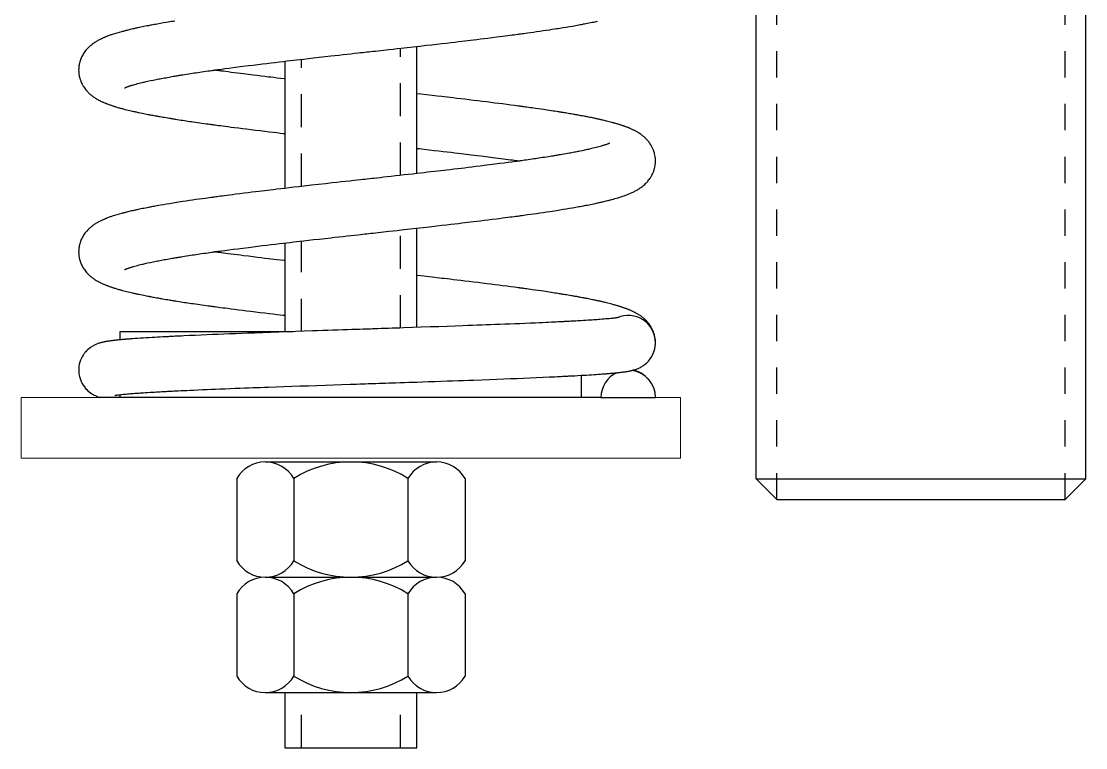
# Model space of a CAD drawing. Extents: x 126.2 to 199.4, y 112.1 to 154.8.
# Drawn here: x 146.703 to 150.739, y 112.08 to 114.836 of the extents above; entities that cross this region are included whole.
import ezdxf

# ---------------------------------------------------------------- set-up
doc = ezdxf.new("R2010")
doc.units = 0
doc.header["$LTSCALE"] = 0.5
doc.header["$MEASUREMENT"] = 0
doc.linetypes.add('HIDDEN', pattern=[0.375, 0.25, -0.125])
doc.linetypes.add('HIDDEN2', pattern=[0.1875, 0.125, -0.0625])
doc.layers.get('0').update_dxf_attribs({"linetype": 'CONTINUOUS'})

msp = doc.modelspace()

# ---------------------------------------------------------------- linework, layer by layer
for p, q in [((149.48938, 113.10004), (149.48938, 117.51267)), ((150.73938, 113.10004), (150.73938, 117.51267)), ((147.07769, 113.6272), (147.07769, 113.65825)), ((147.07769, 113.65825), (147.73387, 113.65825)), ((148.82769, 113.40825), (148.82769, 113.49259)), ((147.07769, 113.40825), (147.07769, 113.41918)), ((148.82769, 113.40825), (147.07769, 113.40825)), ((147.62793, 113.16399), (148.27745, 113.16399)), ((147.51967, 113.10149), (147.51967, 112.78899)), ((147.73618, 113.10149), (147.73618, 112.78899)), ((148.16919, 113.10149), (148.16919, 112.78899)), ((148.3857, 113.10149), (148.3857, 112.78899)), ((149.48938, 113.10004), (150.73938, 113.10004)), ((149.5675, 113.02191), (149.48938, 113.10004)), ((150.66125, 113.02191), (150.73938, 113.10004)), ((149.5675, 113.02191), (150.66125, 113.02191)), ((147.62793, 112.72649), (148.27745, 112.72649)), ((147.62793, 112.72649), (148.27745, 112.72649)), ((147.51967, 112.66399), (147.51967, 112.35149)), ((147.73618, 112.66399), (147.73618, 112.35149)), ((148.16919, 112.66399), (148.16919, 112.35149)), ((148.3857, 112.66399), (148.3857, 112.35149)), ((147.62793, 112.28899), (148.27745, 112.28899))]:
    msp.add_line(p, q)
at = {"linetype": 'HIDDEN2'}
for p, q in [((149.5675, 113.02191), (149.5675, 117.51267)), ((150.66125, 113.02191), (150.66125, 117.51267))]:
    msp.add_line(p, q, dxfattribs=at)
at = {"linetype": 'HIDDEN'}
for p, q in [((148.14019, 114.25086), (148.14019, 114.73329)), ((147.76519, 114.20898), (147.76519, 114.69135)), ((148.14019, 113.67194), (148.14019, 114.04383)), ((147.76519, 113.65825), (147.76519, 114.0019)), ((147.76519, 112.07979), (147.76519, 112.28899)), ((148.14019, 112.07979), (148.14019, 112.28899))]:
    msp.add_line(p, q, dxfattribs=at)
at = {"linetype": 'Continuous', "lineweight": 15}
for p, q in [((146.70269, 113.40825), (149.20269, 113.40825)), ((146.70269, 113.40825), (146.70269, 113.17825)), ((149.20269, 113.17825), (149.20269, 113.40825)), ((146.70269, 113.17825), (149.20269, 113.17825))]:
    msp.add_line(p, q, dxfattribs=at)
at = {"linetype": 'Continuous'}
for q in [(147.00462, 113.40825), (149.10775, 113.40825)]:
    msp.add_line((148.90075, 113.40825), q, dxfattribs=at)
at = {"linetype": 'Continuous', "flags": 128}
for points in [[(147.28502, 114.83621), (147.279, 114.83524), (147.27248, 114.83418), (147.26547, 114.83304), (147.25401, 114.83113), (147.24233, 114.82915), (147.23036, 114.82709), (147.21786, 114.82488), (147.2121, 114.82385), (147.20639, 114.82281), (147.20128, 114.82188), (147.19683, 114.82106), (147.19302, 114.82035), (147.18939, 114.81966), (147.18526, 114.81888), (147.17982, 114.81783), (147.17376, 114.81664), (147.16767, 114.81543), (147.16175, 114.81423), (147.15599, 114.81305), (147.15039, 114.81188), (147.14628, 114.81101), (147.14258, 114.81021), (147.13926, 114.80949), (147.13632, 114.80884), (147.13332, 114.80818), (147.12988, 114.80741), (147.12564, 114.80645), (147.12092, 114.80536), (147.11606, 114.80422), (147.11149, 114.80313), (147.10719, 114.80209), (147.10316, 114.80109), (147.09943, 114.80016), (147.0964, 114.79939), (147.09374, 114.7987), (147.09132, 114.79807), (147.08867, 114.79738), (147.08575, 114.7966), (147.08258, 114.79574), (147.0738, 114.7933), (147.06493, 114.79072), (147.05629, 114.78809), (147.04791, 114.78539), (147.04509, 114.78445), (147.04244, 114.78356), (147.03963, 114.78258), (147.03638, 114.78143), (147.03273, 114.7801), (147.02984, 114.77902), (147.0274, 114.77809), (147.02541, 114.77731), (147.02383, 114.77669), (147.02248, 114.77614), (147.02102, 114.77555), (147.01945, 114.7749), (147.01774, 114.77418), (147.01564, 114.77329), (147.01311, 114.77218), (147.01087, 114.77118), (147.00878, 114.77022), (147.00695, 114.76936), (147.00537, 114.76861), (147.00397, 114.76793), (147.00135, 114.76663), (146.99869, 114.76527), (146.99587, 114.76378), (146.99296, 114.76218), (146.9902, 114.76062), (146.98721, 114.75886), (146.98397, 114.75686), (146.98071, 114.75476), (146.97777, 114.75278), (146.9752, 114.75097), (146.97306, 114.74942), (146.97202, 114.74864), (146.97098, 114.74785), (146.9696, 114.74677), (146.96787, 114.7454), (146.96583, 114.74372), (146.96376, 114.74196), (146.96199, 114.74039), (146.96037, 114.73891), (146.95903, 114.73766), (146.95753, 114.73621), (146.95572, 114.7344), (146.95363, 114.73224), (146.94978, 114.72797), (146.94662, 114.72417), (146.94398, 114.72075), (146.94145, 114.71723), (146.939, 114.71356), (146.93688, 114.71013), (146.93452, 114.706), (146.93218, 114.70146), (146.93016, 114.69712), (146.92843, 114.69301), (146.92697, 114.68911), (146.92572, 114.68543), (146.92449, 114.68132), (146.92338, 114.677), (146.92244, 114.67271), (146.92174, 114.66882), (146.92121, 114.66523), (146.9209, 114.66258), (146.92066, 114.66006), (146.92045, 114.6572), (146.9203, 114.65369), (146.92025, 114.64962), (146.92036, 114.64552), (146.92049, 114.64299), (146.92065, 114.64088), (146.92081, 114.6391), (146.92096, 114.6377), (146.92114, 114.6362), (146.92145, 114.63389), (146.92194, 114.63086), (146.92267, 114.62704), (146.92359, 114.62296), (146.92457, 114.61928), (146.92579, 114.61521), (146.92693, 114.61185), (146.92788, 114.60927), (146.92881, 114.60692), (146.93001, 114.60406), (146.93155, 114.60069), (146.93331, 114.59715), (146.93495, 114.59409), (146.93641, 114.59151), (146.93784, 114.58915), (146.93966, 114.58629), (146.94195, 114.58291), (146.94473, 114.57911), (146.94754, 114.57555), (146.95012, 114.57249), (146.95245, 114.56989), (146.95469, 114.56751), (146.95681, 114.56536), (146.95899, 114.56324), (146.96155, 114.56086), (146.96439, 114.55835), (146.96681, 114.55632), (146.96866, 114.55482), (146.97023, 114.55359), (146.97216, 114.55212), (146.97439, 114.55046), (146.97646, 114.54899), (146.97825, 114.54775), (146.97974, 114.54674), (146.98095, 114.54593), (146.98271, 114.54479), (146.98466, 114.54356), (146.98684, 114.54223), (146.98938, 114.54071), (146.99286, 114.53873), (146.99641, 114.53679), (146.99997, 114.53493), (147.00351, 114.53315), (147.00684, 114.53155), (147.00973, 114.5302), (147.01193, 114.5292), (147.014, 114.52828), (147.01634, 114.52727), (147.01919, 114.52606), (147.02126, 114.52521), (147.02333, 114.52437), (147.02515, 114.52365), (147.0267, 114.52304), (147.02799, 114.52254), (147.02991, 114.52181), (147.03203, 114.52101), (147.03439, 114.52014), (147.0371, 114.51917), (147.04034, 114.51802), (147.04305, 114.51709), (147.04606, 114.51608), (147.049, 114.5151), (147.0516, 114.51426), (147.05385, 114.51354), (147.05588, 114.5129), (147.05811, 114.5122), (147.06155, 114.51115), (147.06544, 114.50998), (147.06933, 114.50884), (147.07279, 114.50784), (147.07523, 114.50715), (147.07743, 114.50653), (147.07995, 114.50583), (147.08289, 114.50503), (147.08629, 114.50411), (147.09123, 114.5028), (147.09627, 114.5015), (147.10134, 114.50022), (147.10785, 114.49861), (147.11374, 114.49718), (147.11899, 114.49595), (147.12362, 114.49487), (147.12765, 114.49395), (147.12939, 114.49355), (147.13099, 114.49319), (147.13288, 114.49277), (147.13527, 114.49224), (147.13819, 114.4916), (147.14163, 114.49085), (147.14524, 114.49007), (147.14885, 114.4893), (147.15498, 114.48801), (147.16109, 114.48675), (147.16719, 114.48552), (147.17303, 114.48436), (147.17804, 114.48337), (147.18217, 114.48257), (147.18418, 114.48218), (147.18589, 114.48186), (147.18782, 114.48149), (147.19029, 114.48102), (147.19332, 114.48045), (147.19691, 114.47978), (147.20108, 114.47901), (147.20531, 114.47824), (147.2104, 114.47731), (147.21483, 114.47652), (147.21858, 114.47585), (147.22171, 114.47529), (147.22519, 114.47468), (147.22937, 114.47394), (147.23395, 114.47314), (147.23919, 114.47224), (147.24508, 114.47123), (147.25165, 114.47012), (147.25831, 114.46901), (147.26339, 114.46816), (147.26784, 114.46743), (147.27165, 114.46681), (147.27482, 114.46629), (147.27733, 114.46588), (147.27921, 114.46558), (147.28175, 114.46517), (147.28511, 114.46463), (147.28931, 114.46396), (147.29435, 114.46316), (147.30143, 114.46205), (147.30866, 114.46092), (147.31557, 114.45985), (147.32214, 114.45885), (147.32838, 114.4579), (147.33427, 114.45702), (147.34086, 114.45603), (147.34761, 114.45503), (147.35508, 114.45394), (147.36327, 114.45275), (147.37221, 114.45146), (147.37976, 114.45038), (147.38779, 114.44925), (147.3963, 114.44806), (147.4044, 114.44694), (147.4114, 114.44597), (147.41596, 114.44535), (147.41987, 114.44482), (147.42313, 114.44437), (147.42574, 114.44402), (147.42768, 114.44376), (147.42943, 114.44352), (147.43298, 114.44305), (147.43753, 114.44244), (147.44307, 114.4417), (147.45015, 114.44076), (147.45828, 114.43968), (147.46693, 114.43854), (147.476, 114.43735), (147.48553, 114.43611), (147.49833, 114.43446), (147.51187, 114.43272), (147.52617, 114.4309), (147.54125, 114.429), (147.5571, 114.42702), (147.57375, 114.42496), (147.59068, 114.42288), (147.60878, 114.42068), (147.62593, 114.41861), (147.64212, 114.41668), (147.65731, 114.41488), (147.67148, 114.41321), (147.68438, 114.4117), (147.69626, 114.41033), (147.70269, 114.40958)], [(147.09432, 114.58282), (147.09432, 114.58282), (147.09466, 114.583), (147.09501, 114.58318), (147.0955, 114.58341), (147.09618, 114.58373), (147.0971, 114.58415), (147.09822, 114.58464), (147.09898, 114.58496), (147.09978, 114.58529), (147.10055, 114.5856), (147.10127, 114.58589), (147.10204, 114.58619), (147.10304, 114.58658), (147.10454, 114.58714), (147.10613, 114.58772), (147.10766, 114.58827), (147.10913, 114.58878), (147.11111, 114.58946), (147.11313, 114.59014), (147.1152, 114.59081), (147.11721, 114.59146), (147.11902, 114.59203), (147.12162, 114.59283), (147.12473, 114.59377), (147.12841, 114.59485), (147.13273, 114.59608), (147.13778, 114.59748), (147.14343, 114.59898), (147.14936, 114.60051), (147.15516, 114.60196), (147.16056, 114.60328), (147.16457, 114.60423), (147.1683, 114.60511), (147.17206, 114.60597), (147.17642, 114.60696), (147.18143, 114.60807), (147.19221, 114.61039), (147.20312, 114.61266), (147.20881, 114.6138), (147.214, 114.61483), (147.21871, 114.61575), (147.22368, 114.61671), (147.22918, 114.61775), (147.23488, 114.61882), (147.24009, 114.61979), (147.24515, 114.62071), (147.25045, 114.62167), (147.25661, 114.62277), (147.26368, 114.62402), (147.26857, 114.62488), (147.27384, 114.62579), (147.27942, 114.62675), (147.28457, 114.62762), (147.28904, 114.62838), (147.29282, 114.62901), (147.29589, 114.62952), (147.29824, 114.62991), (147.30037, 114.63026), (147.30315, 114.63072), (147.30662, 114.63128), (147.31078, 114.63196), (147.31566, 114.63275), (147.32107, 114.63361), (147.32952, 114.63495), (147.33749, 114.6362), (147.34495, 114.63735), (147.35187, 114.63842), (147.35855, 114.63943), (147.36594, 114.64054), (147.37232, 114.64149), (147.37921, 114.64251), (147.38662, 114.64359), (147.39457, 114.64474), (147.40305, 114.64596), (147.41191, 114.64722), (147.418, 114.64807), (147.42341, 114.64883), (147.42815, 114.64948), (147.43219, 114.65004), (147.43554, 114.6505), (147.43819, 114.65087), (147.44013, 114.65113), (147.44194, 114.65138), (147.4455, 114.65186), (147.44994, 114.65247), (147.45526, 114.65319), (147.46149, 114.65403), (147.47504, 114.65584), (147.48994, 114.65782), (147.50626, 114.65996), (147.52402, 114.66226), (147.54326, 114.66473), (147.56402, 114.66736), (147.58143, 114.66954), (147.59956, 114.67179), (147.61719, 114.67395), (147.63411, 114.676), (147.6503, 114.67795), (147.66573, 114.67979), (147.68136, 114.68164), (147.69607, 114.68336), (147.70983, 114.68496), (147.72265, 114.68645), (147.73453, 114.68782), (147.74644, 114.6892), (147.75924, 114.69067), (147.77291, 114.69224), (147.79138, 114.69435), (147.81126, 114.69662), (147.83258, 114.69904), (147.85467, 114.70154), (147.87658, 114.70401), (147.89211, 114.70575), (147.90751, 114.70748), (147.9228, 114.70919), (147.93796, 114.71088), (147.95292, 114.71254), (147.96696, 114.7141), (147.97986, 114.71553), (147.98919, 114.71656), (147.99782, 114.71751), (148.00569, 114.71838), (148.0129, 114.71917), (148.02053, 114.72001), (148.02791, 114.72082), (148.03659, 114.72178), (148.04603, 114.72282), (148.05635, 114.72396), (148.06664, 114.7251), (148.07684, 114.72623), (148.08694, 114.72735), (148.09695, 114.72846), (148.11248, 114.73019), (148.12784, 114.73191), (148.1437, 114.73368), (148.16599, 114.73618), (148.18946, 114.73883), (148.21407, 114.74161), (148.23979, 114.74452), (148.25916, 114.74673), (148.27877, 114.74897), (148.29742, 114.7511), (148.31497, 114.75312), (148.33143, 114.75502), (148.34685, 114.75681), (148.36125, 114.75849), (148.37354, 114.75994), (148.38498, 114.7613), (148.39557, 114.76256), (148.40626, 114.76384), (148.41797, 114.76525), (148.43068, 114.7668), (148.44378, 114.7684), (148.45776, 114.77012), (148.4726, 114.77196), (148.48826, 114.77392), (148.50471, 114.776), (148.5159, 114.77742), (148.52725, 114.77888), (148.5379, 114.78025), (148.54769, 114.78152), (148.55664, 114.78269), (148.56478, 114.78376), (148.5721, 114.78472), (148.57863, 114.78559), (148.58438, 114.78635), (148.58935, 114.78702), (148.59356, 114.78758), (148.59713, 114.78806), (148.602, 114.78871), (148.60797, 114.78952), (148.61497, 114.79047), (148.62257, 114.79152), (148.63326, 114.793), (148.64482, 114.79463), (148.65717, 114.79638), (148.66965, 114.79819), (148.68208, 114.80001), (148.69445, 114.80185), (148.70675, 114.80371), (148.71626, 114.80517), (148.72491, 114.80651), (148.73258, 114.80772), (148.7393, 114.80878), (148.74523, 114.80973), (148.75144, 114.81073), (148.75815, 114.81183), (148.7695, 114.8137), (148.78109, 114.81565), (148.7929, 114.81767), (148.80518, 114.81982), (148.81086, 114.82083), (148.81663, 114.82186), (148.82229, 114.82289), (148.82731, 114.82381), (148.83167, 114.82462), (148.8354, 114.82531), (148.83909, 114.82601), (148.84402, 114.82695), (148.84962, 114.82803), (148.85574, 114.82924), (148.86179, 114.83044), (148.86767, 114.83164), (148.87339, 114.83282), (148.87861, 114.83392), (148.88337, 114.83493), (148.88757, 114.83584)], [(147.70269, 114.61672), (147.69976, 114.61706), (147.68554, 114.61872), (147.67244, 114.62027), (147.66043, 114.6217), (147.6495, 114.623), (147.63965, 114.62418), (147.62691, 114.62572), (147.61296, 114.62742), (147.59781, 114.62928), (147.5815, 114.63131), (147.56409, 114.63349), (147.54561, 114.63582), (147.53425, 114.63727), (147.52256, 114.63878), (147.51055, 114.64034), (147.49857, 114.6419), (147.48773, 114.64333), (147.47807, 114.64461), (147.46957, 114.64574), (147.4622, 114.64673), (147.45763, 114.64735), (147.45362, 114.64789), (147.45016, 114.64836), (147.44725, 114.64875), (147.44483, 114.64908), (147.4419, 114.64948), (147.43806, 114.65001), (147.43499, 114.65043)], [(149.10775, 114.3057), (149.10773, 114.30767), (149.10767, 114.30955), (149.10758, 114.31132), (149.10748, 114.313), (149.10737, 114.31457), (149.10723, 114.31631), (149.10697, 114.3189), (149.10651, 114.32245), (149.10552, 114.32818), (149.10452, 114.33272), (149.10355, 114.33645), (149.10262, 114.33963), (149.10175, 114.34232), (149.10011, 114.34688), (149.09814, 114.35172), (149.09576, 114.35686), (149.09295, 114.36223), (149.09023, 114.36688), (149.08785, 114.3706), (149.08564, 114.3738), (149.08337, 114.37689), (149.08097, 114.37996), (149.0781, 114.38339), (149.076, 114.38575), (149.07377, 114.38815), (149.07176, 114.39021), (149.07003, 114.39191), (149.06862, 114.39327), (149.06748, 114.39433), (149.06612, 114.39557), (149.06453, 114.39698), (149.06269, 114.39856), (149.06075, 114.40017), (149.05906, 114.40153), (149.05743, 114.4028), (149.05622, 114.40373), (149.05512, 114.40455), (149.05387, 114.40548), (149.05174, 114.407), (149.04926, 114.40872), (149.04651, 114.41055), (149.04351, 114.41246), (149.0406, 114.41424), (149.03809, 114.41573), (149.03579, 114.41704), (149.03338, 114.41837), (149.03094, 114.41969), (149.02863, 114.4209), (149.02641, 114.42203), (149.0242, 114.42312), (149.02193, 114.42422), (149.01977, 114.42524), (149.01722, 114.42641), (149.01445, 114.42765), (149.01203, 114.4287), (149.01, 114.42957), (149.00831, 114.43027), (149.00672, 114.43093), (149.0052, 114.43154), (149.00375, 114.43213), (149.00239, 114.43266), (149.00074, 114.43331), (148.99878, 114.43406), (148.99652, 114.43491), (148.99424, 114.43576), (148.99184, 114.43663), (148.98994, 114.4373), (148.98829, 114.43789), (148.98634, 114.43856), (148.98396, 114.43937), (148.98126, 114.44028), (148.97869, 114.44113), (148.97601, 114.442), (148.97365, 114.44275), (148.97138, 114.44346), (148.96878, 114.44427), (148.96584, 114.44517), (148.96253, 114.44616), (148.95938, 114.44708), (148.95651, 114.44792), (148.95393, 114.44865), (148.95165, 114.4493), (148.94935, 114.44994), (148.94587, 114.45089), (148.9417, 114.45202), (148.93698, 114.45327), (148.93218, 114.45451), (148.9271, 114.4558), (148.92225, 114.45701), (148.91772, 114.45811), (148.91363, 114.45909), (148.90987, 114.45998), (148.90643, 114.46078), (148.90329, 114.46151), (148.90047, 114.46215), (148.89797, 114.46272), (148.89545, 114.46328), (148.89314, 114.4638), (148.89031, 114.46442), (148.88695, 114.46515), (148.88334, 114.46593), (148.87973, 114.4667), (148.87612, 114.46747), (148.87251, 114.46822), (148.86891, 114.46896), (148.86379, 114.47001), (148.85869, 114.47103), (148.85396, 114.47197), (148.84983, 114.47278), (148.84702, 114.47333), (148.8446, 114.47379), (148.84258, 114.47418), (148.84055, 114.47457), (148.83779, 114.47509), (148.8343, 114.47575), (148.83008, 114.47653), (148.8252, 114.47743), (148.82056, 114.47828), (148.81638, 114.47904), (148.8127, 114.4797), (148.80903, 114.48035), (148.80593, 114.4809), (148.80237, 114.48153), (148.79811, 114.48228), (148.79315, 114.48314), (148.78746, 114.48412), (148.78246, 114.48497), (148.77699, 114.4859), (148.77135, 114.48685), (148.76624, 114.4877), (148.76172, 114.48844), (148.75778, 114.48909), (148.75436, 114.48965), (148.75159, 114.4901), (148.74949, 114.49044), (148.7476, 114.49074), (148.74514, 114.49114), (148.74209, 114.49163), (148.73773, 114.49232), (148.73252, 114.49315), (148.72649, 114.49409), (148.7204, 114.49504), (148.7121, 114.49632), (148.70428, 114.49752), (148.69694, 114.49863), (148.69012, 114.49965), (148.6836, 114.50062), (148.67458, 114.50195), (148.66442, 114.50343), (148.65311, 114.50505), (148.64061, 114.50682), (148.63357, 114.50781), (148.62657, 114.50878), (148.62031, 114.50965), (148.61482, 114.5104), (148.6101, 114.51104), (148.60617, 114.51158), (148.60329, 114.51197), (148.60106, 114.51227), (148.59936, 114.5125), (148.59738, 114.51276), (148.59501, 114.51308), (148.59224, 114.51345), (148.58706, 114.51415), (148.58087, 114.51497), (148.57366, 114.51593), (148.55937, 114.51781), (148.54387, 114.51983), (148.52711, 114.522), (148.51343, 114.52375), (148.499, 114.52558), (148.48378, 114.5275), (148.46779, 114.52949), (148.45101, 114.53157), (148.43417, 114.53363), (148.418, 114.5356), (148.40076, 114.53767), (148.38441, 114.53963), (148.36898, 114.54145), (148.35451, 114.54315), (148.34099, 114.54473), (148.32868, 114.54616), (148.31732, 114.54747), (148.30692, 114.54866), (148.29739, 114.54976), (148.27972, 114.55178), (148.26049, 114.55398), (148.23969, 114.55634), (148.21731, 114.55888), (148.20269, 114.56054)], [(148.93371, 114.37332), (148.93371, 114.37332), (148.93349, 114.37321), (148.93316, 114.37304), (148.93275, 114.37283), (148.93216, 114.37255), (148.93135, 114.37218), (148.93031, 114.37172), (148.92908, 114.37119), (148.92722, 114.37043), (148.92528, 114.36967), (148.92221, 114.36853), (148.91914, 114.36744), (148.9163, 114.36647), (148.9134, 114.36551), (148.91053, 114.36459), (148.90802, 114.3638), (148.90523, 114.36294), (148.9019, 114.36195), (148.89798, 114.36081), (148.89337, 114.35952), (148.88801, 114.35806), (148.88221, 114.35653), (148.87626, 114.35501), (148.87061, 114.35362), (148.86537, 114.35235), (148.8615, 114.35144), (148.85786, 114.3506), (148.8538, 114.34967), (148.84911, 114.34862), (148.84379, 114.34745), (148.83659, 114.3459), (148.82933, 114.34438), (148.82207, 114.3429), (148.81736, 114.34196), (148.81303, 114.3411), (148.80902, 114.34032), (148.80476, 114.3395), (148.80012, 114.33862), (148.79521, 114.3377), (148.7904, 114.3368), (148.78527, 114.33586), (148.7802, 114.33494), (148.77446, 114.3339), (148.76782, 114.33272), (148.76027, 114.33139), (148.75441, 114.33038), (148.74816, 114.32931), (148.7425, 114.32835), (148.73768, 114.32754), (148.73452, 114.32701), (148.7319, 114.32657), (148.72984, 114.32623), (148.72809, 114.32594), (148.72545, 114.32551), (148.72212, 114.32496), (148.71808, 114.32431), (148.71334, 114.32354), (148.70797, 114.32268), (148.70266, 114.32183), (148.69444, 114.32054), (148.68672, 114.31934), (148.67952, 114.31823), (148.67284, 114.31721), (148.66584, 114.31615), (148.65803, 114.31499), (148.65231, 114.31414), (148.64621, 114.31324), (148.63972, 114.3123), (148.63285, 114.3113), (148.62557, 114.31026), (148.61793, 114.30917), (148.61082, 114.30817), (148.60457, 114.3073), (148.59921, 114.30656), (148.59476, 114.30594), (148.59122, 114.30545), (148.5886, 114.3051), (148.5866, 114.30482), (148.58421, 114.3045), (148.58016, 114.30395), (148.57523, 114.30328), (148.5694, 114.30249), (148.56275, 114.3016), (148.54881, 114.29973), (148.53349, 114.29771), (148.51675, 114.29552), (148.49855, 114.29316), (148.47885, 114.29065), (148.45762, 114.28797), (148.44244, 114.28607), (148.42689, 114.28415), (148.41186, 114.28231), (148.39742, 114.28055), (148.38358, 114.27888), (148.37036, 114.2773), (148.35778, 114.27581), (148.34302, 114.27406), (148.32929, 114.27246), (148.31663, 114.27098), (148.30502, 114.26964), (148.2943, 114.2684), (148.28273, 114.26707), (148.26989, 114.26559), (148.25576, 114.26397), (148.24375, 114.26259), (148.23093, 114.26113), (148.2173, 114.25957), (148.20285, 114.25793), (148.18758, 114.2562), (148.17148, 114.25438), (148.15479, 114.2525), (148.13875, 114.25069), (148.12142, 114.24875), (148.10519, 114.24694), (148.09006, 114.24525), (148.07605, 114.24369), (148.06316, 114.24226), (148.0514, 114.24096), (148.04074, 114.23978), (148.03167, 114.23878), (148.02321, 114.23785), (148.01459, 114.2369), (148.00619, 114.23598), (147.99798, 114.23507), (147.98916, 114.2341), (147.977, 114.23276), (147.96348, 114.23126), (147.94862, 114.22962), (147.9326, 114.22784), (147.91602, 114.22599), (147.89892, 114.22408), (147.88132, 114.22211), (147.8563, 114.2193), (147.83037, 114.21638), (147.80358, 114.21335), (147.77597, 114.21021), (147.75583, 114.20791), (147.73679, 114.20574), (147.71888, 114.20368), (147.7021, 114.20175), (147.6864, 114.19993), (147.67177, 114.19822), (147.65819, 114.19663), (147.64668, 114.19526), (147.63604, 114.194), (147.62607, 114.19281), (147.61532, 114.19151), (147.60351, 114.19008), (147.59064, 114.18852), (147.57735, 114.18689), (147.56315, 114.18513), (147.54805, 114.18325), (147.53209, 114.18125), (147.51531, 114.17912), (147.50392, 114.17766), (147.49303, 114.17626), (147.48299, 114.17496), (147.47379, 114.17376), (147.46542, 114.17266), (147.45787, 114.17167), (147.45111, 114.17077), (147.44515, 114.16998), (147.43995, 114.16929), (147.43553, 114.16869), (147.43186, 114.1682), (147.42801, 114.16769), (147.42246, 114.16694), (147.41581, 114.16603), (147.4084, 114.16502), (147.40046, 114.16392), (147.38934, 114.16237), (147.37736, 114.16068), (147.36486, 114.15888), (147.35239, 114.15707), (147.33998, 114.15524), (147.32763, 114.15338), (147.31536, 114.15151), (147.30632, 114.15012), (147.29827, 114.14886), (147.29118, 114.14774), (147.28502, 114.14676), (147.279, 114.14579), (147.27248, 114.14473), (147.26547, 114.14358), (147.25401, 114.14168), (147.24233, 114.1397), (147.23036, 114.13763), (147.21786, 114.13543), (147.2121, 114.1344), (147.20639, 114.13336), (147.20128, 114.13243), (147.19683, 114.1316), (147.19302, 114.13089), (147.18939, 114.13021), (147.18526, 114.12942), (147.17982, 114.12837), (147.17376, 114.12719), (147.16767, 114.12598), (147.16175, 114.12478), (147.15599, 114.12359), (147.15039, 114.12242), (147.14628, 114.12155), (147.14258, 114.12076), (147.13926, 114.12004), (147.13632, 114.11939), (147.13332, 114.11873), (147.12988, 114.11795), (147.12564, 114.11699), (147.12092, 114.11591), (147.11606, 114.11477), (147.11149, 114.11368), (147.10719, 114.11263), (147.10316, 114.11164), (147.09943, 114.1107), (147.0964, 114.10993), (147.09374, 114.10925), (147.09132, 114.10862), (147.08867, 114.10792), (147.08575, 114.10715), (147.08258, 114.10629), (147.0738, 114.10385), (147.06493, 114.10127), (147.05629, 114.09863), (147.04791, 114.09594), (147.04509, 114.095), (147.04244, 114.0941), (147.03963, 114.09313), (147.03638, 114.09198), (147.03273, 114.09065), (147.02984, 114.08957), (147.0274, 114.08864), (147.02541, 114.08786), (147.02383, 114.08723), (147.02248, 114.08669), (147.02102, 114.08609), (147.01945, 114.08544), (147.01774, 114.08473), (147.01564, 114.08383), (147.01311, 114.08273), (147.01087, 114.08172), (147.00878, 114.08077), (147.00695, 114.07991), (147.00537, 114.07915), (147.00397, 114.07848), (147.00135, 114.07718), (146.99869, 114.07581), (146.99587, 114.07432), (146.99296, 114.07273), (146.9902, 114.07116), (146.98721, 114.0694), (146.98397, 114.06741), (146.98071, 114.06531), (146.97777, 114.06333), (146.9752, 114.06152), (146.97306, 114.05996), (146.97202, 114.05918), (146.97098, 114.05839), (146.9696, 114.05732), (146.96787, 114.05595), (146.96583, 114.05427), (146.96376, 114.0525), (146.96199, 114.05094), (146.96037, 114.04946), (146.95903, 114.0482), (146.95753, 114.04675), (146.95572, 114.04495), (146.95363, 114.04279), (146.94978, 114.03852), (146.94662, 114.03471), (146.94398, 114.03129), (146.94145, 114.02777), (146.939, 114.02411), (146.93688, 114.02067), (146.93452, 114.01654), (146.93218, 114.01201), (146.93016, 114.00767), (146.92843, 114.00355), (146.92697, 113.99966), (146.92572, 113.99598), (146.92449, 113.99186), (146.92338, 113.98754), (146.92244, 113.98325), (146.92174, 113.97936), (146.92121, 113.97578), (146.9209, 113.97312), (146.92066, 113.9706), (146.92045, 113.96774), (146.9203, 113.96424), (146.92025, 113.96016), (146.92036, 113.95606), (146.92049, 113.95354), (146.92065, 113.95142), (146.92081, 113.94965), (146.92096, 113.94824), (146.92114, 113.94674), (146.92145, 113.94444), (146.92194, 113.9414), (146.92267, 113.93759), (146.92359, 113.9335), (146.92457, 113.92982), (146.92579, 113.92575), (146.92693, 113.9224), (146.92788, 113.91982), (146.92881, 113.91746), (146.93001, 113.91461), (146.93155, 113.91123), (146.93331, 113.9077), (146.93495, 113.90463), (146.93641, 113.90206), (146.93784, 113.89969), (146.93966, 113.89683), (146.94195, 113.89345), (146.94473, 113.88966), (146.94754, 113.8861), (146.95012, 113.88304), (146.95245, 113.88044), (146.95469, 113.87805), (146.95681, 113.8759), (146.95899, 113.87378), (146.96155, 113.87141), (146.96439, 113.8689), (146.96681, 113.86687), (146.96866, 113.86537), (146.97023, 113.86413), (146.97216, 113.86266), (146.97439, 113.86101), (146.97646, 113.85953), (146.97825, 113.85829), (146.97974, 113.85729), (146.98095, 113.85648), (146.98271, 113.85534), (146.98466, 113.85411), (146.98684, 113.85277), (146.98938, 113.85126), (146.99286, 113.84927), (146.99641, 113.84733), (146.99997, 113.84547), (147.00351, 113.84369), (147.00684, 113.84209), (147.00973, 113.84074), (147.01193, 113.83975), (147.014, 113.83883), (147.01634, 113.83781), (147.01919, 113.83661), (147.02126, 113.83576), (147.02333, 113.83492), (147.02515, 113.83419), (147.0267, 113.83358), (147.02799, 113.83308), (147.02991, 113.83235), (147.03203, 113.83156), (147.03439, 113.83069), (147.0371, 113.82971), (147.04034, 113.82857), (147.04305, 113.82764), (147.04606, 113.82662), (147.049, 113.82565), (147.0516, 113.8248), (147.05385, 113.82409), (147.05588, 113.82344), (147.05811, 113.82275), (147.06155, 113.82169), (147.06544, 113.82053), (147.06933, 113.81938), (147.07279, 113.81838), (147.07523, 113.81769), (147.07743, 113.81708), (147.07995, 113.81638), (147.08289, 113.81557), (147.08629, 113.81466), (147.09123, 113.81335), (147.09627, 113.81205), (147.10134, 113.81076), (147.10785, 113.80915), (147.11374, 113.80773), (147.11899, 113.80649), (147.12362, 113.80542), (147.12765, 113.8045), (147.12939, 113.8041), (147.13099, 113.80374), (147.13288, 113.80332), (147.13527, 113.80279), (147.13819, 113.80214), (147.14163, 113.8014), (147.14524, 113.80062), (147.14885, 113.79985), (147.15498, 113.79856), (147.16109, 113.7973), (147.16719, 113.79607), (147.17303, 113.7949), (147.17804, 113.79392), (147.18217, 113.79312), (147.18418, 113.79273), (147.18589, 113.7924), (147.18782, 113.79204), (147.19029, 113.79157), (147.19332, 113.791), (147.19691, 113.79033), (147.20108, 113.78956), (147.20531, 113.78878), (147.2104, 113.78786), (147.21483, 113.78706), (147.21858, 113.78639), (147.22171, 113.78584), (147.22519, 113.78522), (147.22937, 113.78449), (147.23395, 113.78369), (147.23919, 113.78279), (147.24508, 113.78178), (147.25165, 113.78067), (147.25831, 113.77955), (147.26339, 113.77871), (147.26784, 113.77798), (147.27165, 113.77735), (147.27482, 113.77684), (147.27733, 113.77643), (147.27921, 113.77612), (147.28175, 113.77571), (147.28511, 113.77517), (147.28931, 113.7745), (147.29435, 113.77371), (147.30143, 113.77259), (147.30866, 113.77147), (147.31557, 113.7704), (147.32214, 113.76939), (147.32838, 113.76845), (147.33427, 113.76756), (147.34086, 113.76658), (147.34761, 113.76558), (147.35508, 113.76448), (147.36327, 113.76329), (147.37221, 113.76201), (147.37976, 113.76093), (147.38779, 113.75979), (147.3963, 113.7586), (147.4044, 113.75748), (147.4114, 113.75652), (147.41596, 113.75589), (147.41987, 113.75536), (147.42313, 113.75492), (147.42574, 113.75457), (147.42768, 113.75431), (147.42943, 113.75407), (147.43298, 113.75359), (147.43753, 113.75298), (147.44307, 113.75224), (147.45015, 113.7513), (147.45828, 113.75023), (147.46693, 113.74909), (147.476, 113.7479), (147.48553, 113.74666), (147.49833, 113.74501), (147.51187, 113.74327), (147.52617, 113.74145), (147.54125, 113.73955), (147.5571, 113.73757), (147.57375, 113.7355), (147.59068, 113.73342), (147.60878, 113.73122), (147.62593, 113.72916), (147.64212, 113.72722), (147.65731, 113.72542), (147.67148, 113.72376), (147.68438, 113.72225), (147.69626, 113.72087), (147.70269, 113.72013)], [(148.20269, 114.35349), (148.21232, 114.35239), (148.23105, 114.35026), (148.25011, 114.34808), (148.26857, 114.34596), (148.28594, 114.34396), (148.30225, 114.34208), (148.31819, 114.34024), (148.333, 114.33851), (148.3467, 114.3369), (148.35932, 114.33541), (148.37085, 114.33404), (148.38131, 114.33279), (148.39035, 114.3317), (148.39948, 114.3306), (148.40934, 114.3294), (148.41993, 114.32811), (148.43122, 114.32672), (148.44705, 114.32475), (148.46402, 114.32263), (148.48209, 114.32034), (148.49151, 114.31914), (148.50118, 114.3179), (148.5111, 114.31662), (148.52124, 114.3153), (148.5311, 114.31401), (148.54011, 114.31282), (148.54966, 114.31155), (148.55809, 114.31043), (148.56541, 114.30945), (148.57165, 114.30861), (148.57611, 114.30801), (148.57981, 114.3075), (148.58276, 114.3071), (148.58611, 114.30664), (148.59071, 114.30602), (148.59301, 114.3057)], [(147.09432, 113.89337), (147.09432, 113.89336), (147.09466, 113.89355), (147.09501, 113.89372), (147.0955, 113.89396), (147.09618, 113.89428), (147.0971, 113.89469), (147.09822, 113.89518), (147.09898, 113.89551), (147.09978, 113.89584), (147.10055, 113.89615), (147.10127, 113.89644), (147.10204, 113.89674), (147.10304, 113.89712), (147.10454, 113.89768), (147.10613, 113.89826), (147.10766, 113.89881), (147.10913, 113.89933), (147.11111, 113.90001), (147.11313, 113.90068), (147.1152, 113.90136), (147.11721, 113.90201), (147.11902, 113.90258), (147.12162, 113.90338), (147.12473, 113.90432), (147.12841, 113.90539), (147.13273, 113.90663), (147.13778, 113.90802), (147.14343, 113.90953), (147.14936, 113.91106), (147.15516, 113.91251), (147.16056, 113.91382), (147.16457, 113.91478), (147.1683, 113.91565), (147.17206, 113.91652), (147.17642, 113.9175), (147.18143, 113.91862), (147.19221, 113.92094), (147.20312, 113.9232), (147.20881, 113.92435), (147.214, 113.92538), (147.21871, 113.9263), (147.22368, 113.92726), (147.22918, 113.9283), (147.23488, 113.92937), (147.24009, 113.93033), (147.24515, 113.93126), (147.25045, 113.93222), (147.25661, 113.93332), (147.26368, 113.93457), (147.26857, 113.93542), (147.27384, 113.93634), (147.27942, 113.93729), (147.28457, 113.93817), (147.28904, 113.93892), (147.29282, 113.93955), (147.29589, 113.94007), (147.29824, 113.94045), (147.30037, 113.94081), (147.30315, 113.94126), (147.30662, 113.94183), (147.31078, 113.94251), (147.31566, 113.94329), (147.32107, 113.94416), (147.32952, 113.9455), (147.33749, 113.94675), (147.34495, 113.9479), (147.35187, 113.94896), (147.35855, 113.94997), (147.36594, 113.95109), (147.37232, 113.95204), (147.37921, 113.95305), (147.38662, 113.95414), (147.39457, 113.95529), (147.40305, 113.9565), (147.41191, 113.95776), (147.418, 113.95862), (147.42341, 113.95937), (147.42815, 113.96003), (147.43219, 113.96059), (147.43554, 113.96105), (147.43819, 113.96141), (147.44013, 113.96168), (147.44194, 113.96192), (147.4455, 113.96241), (147.44994, 113.96301), (147.45526, 113.96373), (147.46149, 113.96457), (147.47504, 113.96639), (147.48994, 113.96836), (147.50626, 113.97051), (147.52402, 113.97281), (147.54326, 113.97528), (147.56402, 113.97791), (147.58143, 113.98009), (147.59956, 113.98233), (147.61719, 113.98449), (147.63411, 113.98655), (147.6503, 113.9885), (147.66573, 113.99034), (147.68136, 113.99218), (147.69607, 113.99391), (147.70983, 113.99551), (147.72265, 113.997), (147.73453, 113.99837), (147.74644, 113.99974), (147.75924, 114.00121), (147.77291, 114.00278), (147.79138, 114.0049), (147.81126, 114.00716), (147.83258, 114.00958), (147.85467, 114.01209), (147.87658, 114.01456), (147.89211, 114.0163), (147.90751, 114.01803), (147.9228, 114.01974), (147.93796, 114.02142), (147.95292, 114.02309), (147.96696, 114.02465), (147.97986, 114.02607), (147.98919, 114.0271), (147.99782, 114.02806), (148.00569, 114.02892), (148.0129, 114.02972), (148.02053, 114.03056), (148.02791, 114.03137), (148.03659, 114.03232), (148.04603, 114.03336), (148.05635, 114.03451), (148.06664, 114.03564), (148.07684, 114.03677), (148.08694, 114.0379), (148.09695, 114.03901), (148.11248, 114.04074), (148.12784, 114.04245), (148.1437, 114.04423), (148.16599, 114.04673), (148.18946, 114.04937), (148.21407, 114.05215), (148.23979, 114.05507), (148.25916, 114.05727), (148.27877, 114.05951), (148.29742, 114.06165), (148.31497, 114.06366), (148.33143, 114.06556), (148.34685, 114.06735), (148.36125, 114.06904), (148.37354, 114.07049), (148.38498, 114.07184), (148.39557, 114.07311), (148.40626, 114.07439), (148.41797, 114.0758), (148.43068, 114.07734), (148.44378, 114.07894), (148.45776, 114.08066), (148.4726, 114.0825), (148.48826, 114.08446), (148.50471, 114.08654), (148.5159, 114.08797), (148.52725, 114.08942), (148.5379, 114.09079), (148.54769, 114.09207), (148.55664, 114.09323), (148.56478, 114.0943), (148.5721, 114.09527), (148.57863, 114.09613), (148.58438, 114.0969), (148.58935, 114.09756), (148.59356, 114.09812), (148.59713, 114.0986), (148.602, 114.09926), (148.60797, 114.10007), (148.61497, 114.10102), (148.62257, 114.10207), (148.63326, 114.10355), (148.64482, 114.10517), (148.65717, 114.10693), (148.66965, 114.10873), (148.68208, 114.11056), (148.69445, 114.1124), (148.70675, 114.11426), (148.71626, 114.11572), (148.72491, 114.11706), (148.73258, 114.11826), (148.7393, 114.11933), (148.74523, 114.12028), (148.75144, 114.12128), (148.75815, 114.12237), (148.7695, 114.12425), (148.78109, 114.12619), (148.7929, 114.12822), (148.80518, 114.13037), (148.81086, 114.13137), (148.81663, 114.13241), (148.82229, 114.13344), (148.82731, 114.13435), (148.83167, 114.13516), (148.8354, 114.13586), (148.83909, 114.13656), (148.84402, 114.1375), (148.84962, 114.13858), (148.85574, 114.13978), (148.86179, 114.14099), (148.86767, 114.14218), (148.87339, 114.14336), (148.87861, 114.14446), (148.88337, 114.14547), (148.88757, 114.14638), (148.89122, 114.14718), (148.89479, 114.14797), (148.89857, 114.14882), (148.90286, 114.14979), (148.90763, 114.15089), (148.91245, 114.15203), (148.91699, 114.15311), (148.92125, 114.15415), (148.92525, 114.15514), (148.92928, 114.15615), (148.93277, 114.15704), (148.93575, 114.15781), (148.93883, 114.15862), (148.94231, 114.15954), (148.94803, 114.1611), (148.95391, 114.16274), (148.95984, 114.16445), (148.96567, 114.16619), (148.97141, 114.16795), (148.97707, 114.16975), (148.98295, 114.17169), (148.98848, 114.17358), (148.99439, 114.1757), (148.99919, 114.1775), (149.00434, 114.17951), (149.01077, 114.18216), (149.01543, 114.18419), (149.01995, 114.18625), (149.02263, 114.18752), (149.02561, 114.18898), (149.02866, 114.19052), (149.03171, 114.19212), (149.03476, 114.19378), (149.03777, 114.19549), (149.04049, 114.19709), (149.04233, 114.19821), (149.04399, 114.19924), (149.04551, 114.20021), (149.04692, 114.20112), (149.04826, 114.20201), (149.04991, 114.20313), (149.05193, 114.20453), (149.0554, 114.20705), (149.05842, 114.20936), (149.06074, 114.21122), (149.06375, 114.21375), (149.06733, 114.21693), (149.07036, 114.2198), (149.07303, 114.22248), (149.07497, 114.22453), (149.07699, 114.22675), (149.07919, 114.2293), (149.0816, 114.23224), (149.08416, 114.23557), (149.08653, 114.23887), (149.08849, 114.24177), (149.09008, 114.24428), (149.09151, 114.24665), (149.09296, 114.24919), (149.09458, 114.25221), (149.09632, 114.25569), (149.09788, 114.25909), (149.09911, 114.26199), (149.10007, 114.2644), (149.101, 114.26691), (149.10172, 114.269), (149.1025, 114.27141), (149.10331, 114.27411), (149.10422, 114.27746), (149.10522, 114.28174), (149.10614, 114.28659), (149.1066, 114.28957), (149.1069, 114.29188), (149.10711, 114.29375), (149.1073, 114.29578), (149.10753, 114.29878), (149.10769, 114.30209), (149.10775, 114.3057)], [(147.70269, 113.92727), (147.69976, 113.92761), (147.68554, 113.92927), (147.67244, 113.93082), (147.66043, 113.93224), (147.6495, 113.93355), (147.63965, 113.93473), (147.62691, 113.93627), (147.61296, 113.93797), (147.59781, 113.93983), (147.5815, 113.94185), (147.56409, 113.94403), (147.54561, 113.94637), (147.53425, 113.94782), (147.52256, 113.94932), (147.51055, 113.95088), (147.49857, 113.95245), (147.48773, 113.95387), (147.47807, 113.95516), (147.46957, 113.95629), (147.4622, 113.95728), (147.45763, 113.95789), (147.45362, 113.95843), (147.45016, 113.9589), (147.44725, 113.9593), (147.44483, 113.95963), (147.4419, 113.96003), (147.43806, 113.96055), (147.43499, 113.96097)], [(149.10775, 113.61625), (149.10773, 113.61822), (149.10767, 113.62009), (149.10758, 113.62187), (149.10748, 113.62354), (149.10737, 113.62512), (149.10723, 113.62686), (149.10697, 113.62945), (149.10651, 113.633), (149.10552, 113.63873), (149.10452, 113.64327), (149.10355, 113.647), (149.10262, 113.65018), (149.10175, 113.65286), (149.10011, 113.65743), (149.09814, 113.66226), (149.09576, 113.6674), (149.09295, 113.67277), (149.09023, 113.67743), (149.08785, 113.68114), (149.08564, 113.68434), (149.08337, 113.68744), (149.08097, 113.6905), (149.0781, 113.69393), (149.076, 113.6963), (149.07377, 113.69869), (149.07176, 113.70075), (149.07003, 113.70246), (149.06862, 113.70381), (149.06748, 113.70487), (149.06612, 113.70611), (149.06453, 113.70752), (149.06269, 113.70911), (149.06075, 113.71072), (149.05906, 113.71208), (149.05743, 113.71335), (149.05622, 113.71428), (149.05512, 113.7151), (149.05387, 113.71602), (149.05174, 113.71755), (149.04926, 113.71926), (149.04651, 113.72109), (149.04351, 113.72301), (149.0406, 113.72479), (149.03809, 113.72627), (149.03579, 113.72759), (149.03338, 113.72892), (149.03094, 113.73023), (149.02863, 113.73144), (149.02641, 113.73257), (149.0242, 113.73366), (149.02193, 113.73476), (149.01977, 113.73578), (149.01722, 113.73695), (149.01445, 113.7382), (149.01203, 113.73925), (149.01, 113.74011), (149.00831, 113.74082), (149.00672, 113.74148), (149.0052, 113.74209), (149.00375, 113.74267), (149.00239, 113.74321), (149.00074, 113.74385), (148.99878, 113.7446), (148.99652, 113.74546), (148.99424, 113.7463), (148.99184, 113.74717), (148.98994, 113.74785), (148.98829, 113.74843), (148.98634, 113.74911), (148.98396, 113.74992), (148.98126, 113.75082), (148.97869, 113.75167), (148.97601, 113.75254), (148.97365, 113.75329), (148.97138, 113.75401), (148.96878, 113.75481), (148.96584, 113.75571), (148.96253, 113.7567), (148.95938, 113.75763), (148.95651, 113.75846), (148.95393, 113.7592), (148.95165, 113.75984), (148.94935, 113.76048), (148.94587, 113.76144), (148.9417, 113.76257), (148.93698, 113.76382), (148.93218, 113.76506), (148.9271, 113.76635), (148.92225, 113.76755), (148.91772, 113.76866), (148.91363, 113.76964), (148.90987, 113.77053), (148.90643, 113.77133), (148.90329, 113.77205), (148.90047, 113.7727), (148.89797, 113.77326), (148.89545, 113.77383), (148.89314, 113.77434), (148.89031, 113.77497), (148.88695, 113.7757), (148.88334, 113.77648), (148.87973, 113.77725), (148.87612, 113.77801), (148.87251, 113.77876), (148.86891, 113.77951), (148.86379, 113.78055), (148.85869, 113.78158), (148.85396, 113.78252), (148.84983, 113.78333), (148.84702, 113.78387), (148.8446, 113.78434), (148.84258, 113.78473), (148.84055, 113.78511), (148.83779, 113.78564), (148.8343, 113.78629), (148.83008, 113.78708), (148.8252, 113.78798), (148.82056, 113.78883), (148.81638, 113.78958), (148.8127, 113.79024), (148.80903, 113.7909), (148.80593, 113.79145), (148.80237, 113.79208), (148.79811, 113.79282), (148.79315, 113.79368), (148.78746, 113.79467), (148.78246, 113.79552), (148.77699, 113.79644), (148.77135, 113.79739), (148.76624, 113.79824), (148.76172, 113.79899), (148.75778, 113.79963), (148.75436, 113.80019), (148.75159, 113.80064), (148.74949, 113.80098), (148.7476, 113.80129), (148.74514, 113.80168), (148.74209, 113.80217), (148.73773, 113.80287), (148.73252, 113.80369), (148.72649, 113.80464), (148.7204, 113.80559), (148.7121, 113.80687), (148.70428, 113.80807), (148.69694, 113.80917), (148.69012, 113.8102), (148.6836, 113.81117), (148.67458, 113.81249), (148.66442, 113.81397), (148.65311, 113.8156), (148.64061, 113.81737), (148.63357, 113.81835), (148.62657, 113.81933), (148.62031, 113.82019), (148.61482, 113.82095), (148.6101, 113.82159), (148.60617, 113.82212), (148.60329, 113.82251), (148.60106, 113.82281), (148.59936, 113.82304), (148.59738, 113.82331), (148.59501, 113.82363), (148.59224, 113.824), (148.58706, 113.82469), (148.58087, 113.82552), (148.57366, 113.82647), (148.55937, 113.82835), (148.54387, 113.83038), (148.52711, 113.83254), (148.51343, 113.83429), (148.499, 113.83613), (148.48378, 113.83804), (148.46779, 113.84004), (148.45101, 113.84212), (148.43417, 113.84418), (148.418, 113.84614), (148.40076, 113.84822), (148.38441, 113.85017), (148.36898, 113.852), (148.35451, 113.8537), (148.34099, 113.85527), (148.32868, 113.8567), (148.31732, 113.85801), (148.30692, 113.85921), (148.29739, 113.8603), (148.27972, 113.86232), (148.26049, 113.86452), (148.23969, 113.86689), (148.21731, 113.86943), (148.20269, 113.87108)], [(148.97023, 113.71219), (148.97023, 113.71219), (148.97006, 113.71216), (148.96972, 113.71209), (148.96925, 113.712), (148.96867, 113.71189), (148.96797, 113.71176), (148.96674, 113.71155), (148.96507, 113.71128), (148.96297, 113.71096), (148.96072, 113.71064), (148.95794, 113.71026), (148.95485, 113.70986), (148.95129, 113.70942), (148.94728, 113.70896), (148.94294, 113.70848), (148.93828, 113.70799), (148.93202, 113.70737), (148.92576, 113.70678), (148.91952, 113.70623), (148.91286, 113.70566), (148.90565, 113.70507), (148.89811, 113.70448), (148.89222, 113.70404), (148.88637, 113.70361), (148.8806, 113.7032), (148.87445, 113.70278), (148.86745, 113.70231), (148.8595, 113.70179), (148.85191, 113.70131), (148.84353, 113.70079), (148.83432, 113.70022), (148.82423, 113.69962), (148.81322, 113.69899), (148.80578, 113.69856), (148.79885, 113.69817), (148.79248, 113.69782), (148.7867, 113.69751), (148.78155, 113.69723), (148.77703, 113.69699), (148.77318, 113.69678), (148.77001, 113.69661), (148.76754, 113.69648), (148.76577, 113.69639), (148.76411, 113.6963), (148.76195, 113.69619), (148.75878, 113.69603), (148.75492, 113.69583), (148.75054, 113.6956), (148.74572, 113.69536), (148.73876, 113.69501), (148.73099, 113.69462), (148.72238, 113.6942), (148.7129, 113.69374), (148.70253, 113.69325), (148.69143, 113.69273), (148.67942, 113.69217), (148.66645, 113.69158), (148.65255, 113.69096), (148.63249, 113.69008), (148.61271, 113.68924), (148.59328, 113.68842), (148.57424, 113.68764), (148.55566, 113.6869), (148.53649, 113.68615), (148.51793, 113.68543), (148.50001, 113.68475), (148.4827, 113.6841), (148.46603, 113.68348), (148.45003, 113.68289), (148.43208, 113.68222), (148.41418, 113.68157), (148.39568, 113.68089), (148.37657, 113.6802), (148.34769, 113.67916), (148.31752, 113.67808), (148.2861, 113.67697), (148.25343, 113.67583), (148.21973, 113.67466), (148.18609, 113.6735), (148.15274, 113.67236), (148.13818, 113.67187), (148.12369, 113.67138), (148.10927, 113.6709), (148.09495, 113.67042), (148.08073, 113.66995), (148.06733, 113.6695), (148.055, 113.66909), (148.04465, 113.66875), (148.03522, 113.66844), (148.02665, 113.66816), (148.01791, 113.66787), (148.00851, 113.66757), (147.9989, 113.66725), (147.98507, 113.6668), (147.97096, 113.66633), (147.95574, 113.66583), (147.93936, 113.66528), (147.92185, 113.6647), (147.9032, 113.66407), (147.88459, 113.66345), (147.86531, 113.66279), (147.84595, 113.66213), (147.8265, 113.66147), (147.80699, 113.6608), (147.7752, 113.65969), (147.74334, 113.65858), (147.71147, 113.65746), (147.67963, 113.65632), (147.64797, 113.65519), (147.6172, 113.65407), (147.58751, 113.65298), (147.56244, 113.65206), (147.53821, 113.65116), (147.51482, 113.65028), (147.49219, 113.64941), (147.47025, 113.64856), (147.44898, 113.64771), (147.4277, 113.64684), (147.40617, 113.64594), (147.38445, 113.64501), (147.3626, 113.64405), (147.3407, 113.64306), (147.31881, 113.64204), (147.31008, 113.64163), (147.30148, 113.64121), (147.29362, 113.64083), (147.28656, 113.64049), (147.28027, 113.64017), (147.27348, 113.63983), (147.26782, 113.63955), (147.26329, 113.63932), (147.25984, 113.63914), (147.25783, 113.63903), (147.25525, 113.6389), (147.25207, 113.63873), (147.2483, 113.63854), (147.24395, 113.63831), (147.23916, 113.63805), (147.22974, 113.63755), (147.21986, 113.637), (147.20957, 113.63643), (147.19891, 113.63582), (147.18793, 113.63518), (147.1767, 113.6345), (147.16566, 113.63382), (147.15438, 113.63311), (147.14394, 113.63243), (147.13428, 113.63177), (147.12534, 113.63113), (147.11709, 113.63052), (147.11284, 113.6302), (147.10894, 113.62989), (147.10538, 113.62961), (147.10214, 113.62935), (147.09913, 113.6291), (147.09639, 113.62887), (147.09323, 113.6286), (147.08965, 113.62829), (147.0857, 113.62794), (147.08139, 113.62755), (147.07667, 113.6271), (147.07244, 113.62669), (147.06866, 113.62631), (147.06532, 113.62596), (147.06238, 113.62565), (147.05983, 113.62537), (147.05756, 113.62512), (147.05528, 113.62486), (147.05285, 113.62457), (147.05039, 113.62428), (147.04791, 113.62397), (147.04544, 113.62366), (147.04304, 113.62335), (147.04071, 113.62303), (147.03824, 113.62269), (147.03599, 113.62237), (147.03348, 113.622), (147.03074, 113.62157), (147.02793, 113.62112), (147.02541, 113.6207), (147.02319, 113.62031), (147.02122, 113.61995), (147.01924, 113.61957), (147.01744, 113.61922), (147.01554, 113.61883), (147.01355, 113.61841), (147.01146, 113.61794), (147.00916, 113.6174), (147.00714, 113.6169), (147.00496, 113.61634), (147.00269, 113.61571), (147.0006, 113.61511), (146.9987, 113.61453), (146.99686, 113.61395), (146.99435, 113.6131), (146.99133, 113.61201), (146.98815, 113.61077), (146.98522, 113.60954), (146.98253, 113.60833), (146.98005, 113.60713), (146.97747, 113.60582), (146.97554, 113.60478), (146.97349, 113.60362), (146.97082, 113.60202), (146.9674, 113.59983), (146.96336, 113.59699), (146.95883, 113.59347), (146.95431, 113.58953), (146.95035, 113.5857), (146.94689, 113.582), (146.94388, 113.57847), (146.94067, 113.57433), (146.93798, 113.5705), (146.93573, 113.56699), (146.93352, 113.56322), (146.93041, 113.5572), (146.92739, 113.5502), (146.9247, 113.5424), (146.92265, 113.53451), (146.92134, 113.52729), (146.92058, 113.5205), (146.92029, 113.51503), (146.9203, 113.50896), (146.92063, 113.5034), (146.92119, 113.4983), (146.92322, 113.48751), (146.92661, 113.47634), (146.92968, 113.46886), (146.93326, 113.46174), (146.93717, 113.45522), (146.94201, 113.44838), (146.9467, 113.44271), (146.95093, 113.4382), (146.95544, 113.43393), (146.96055, 113.42964), (146.96532, 113.42609), (146.97049, 113.42267), (146.97533, 113.41983), (146.97959, 113.41758), (146.98322, 113.41585), (146.98611, 113.41457), (146.98851, 113.41357), (146.99102, 113.41259), (146.99429, 113.41141), (146.99829, 113.41009), (147.00183, 113.40902), (147.00462, 113.40825), (147.00467, 113.40823), (147.00467, 113.40823)], [(147.05776, 113.4163), (147.05775, 113.4163), (147.05786, 113.41632), (147.05811, 113.41637), (147.05848, 113.41644), (147.05914, 113.41657), (147.05996, 113.41672), (147.06101, 113.4169), (147.06241, 113.41713), (147.06519, 113.41755), (147.06826, 113.41799), (147.07152, 113.41843), (147.07533, 113.4189), (147.07974, 113.41942), (147.08461, 113.41996), (147.08967, 113.42049), (147.09503, 113.42103), (147.10041, 113.42154), (147.10574, 113.42202), (147.11121, 113.4225), (147.11708, 113.42299), (147.12336, 113.4235), (147.12844, 113.4239), (147.1335, 113.42428), (147.13853, 113.42466), (147.14352, 113.42502), (147.14846, 113.42536), (147.15381, 113.42573), (147.15979, 113.42613), (147.16643, 113.42657), (147.1738, 113.42704), (147.18195, 113.42755), (147.19091, 113.4281), (147.20073, 113.42869), (147.20766, 113.42909), (147.21499, 113.42952), (147.22242, 113.42994), (147.22933, 113.43033), (147.23568, 113.43068), (147.24144, 113.43099), (147.24754, 113.43132), (147.2527, 113.4316), (147.25689, 113.43182), (147.26009, 113.43199), (147.26227, 113.4321), (147.26429, 113.43221), (147.267, 113.43235), (147.2704, 113.43253), (147.27445, 113.43273), (147.28114, 113.43307), (147.28879, 113.43346), (147.29746, 113.43389), (147.30718, 113.43437), (147.31798, 113.43489), (147.32991, 113.43545), (147.343, 113.43606), (147.35731, 113.43672), (147.37364, 113.43745), (147.3904, 113.43819), (147.407, 113.4389), (147.42339, 113.4396), (147.43955, 113.44027), (147.45545, 113.44092), (147.47524, 113.44171), (147.49452, 113.44246), (147.51321, 113.44318), (147.53131, 113.44386), (147.54884, 113.44452), (147.56576, 113.44515), (147.58113, 113.44572), (147.5959, 113.44627), (147.61048, 113.4468), (147.62535, 113.44735), (147.64052, 113.4479), (147.66886, 113.44892), (147.69817, 113.44997), (147.72841, 113.45104), (147.75958, 113.45214), (147.79154, 113.45326), (147.82339, 113.45436), (147.85482, 113.45543), (147.88659, 113.45651), (147.91787, 113.45756), (147.94933, 113.45861), (147.96178, 113.45903), (147.97428, 113.45944), (147.98654, 113.45985), (147.99785, 113.46022), (148.00818, 113.46056), (148.0178, 113.46087), (148.02705, 113.46117), (148.0365, 113.46148), (148.04689, 113.46182), (148.05827, 113.4622), (148.07064, 113.46261), (148.08371, 113.46304), (148.09682, 113.46348), (148.10961, 113.46391), (148.12208, 113.46433), (148.13934, 113.46491), (148.15593, 113.46547), (148.17185, 113.46601), (148.18731, 113.46654), (148.20327, 113.46709), (148.22446, 113.46782), (148.24661, 113.46858), (148.26969, 113.46939), (148.29366, 113.47023), (148.31846, 113.4711), (148.33851, 113.47182), (148.35902, 113.47255), (148.37959, 113.47329), (148.39964, 113.47402), (148.41916, 113.47473), (148.44973, 113.47585), (148.47892, 113.47693), (148.50672, 113.47797), (148.53323, 113.47898), (148.55858, 113.47997), (148.5829, 113.48094), (148.60729, 113.48194), (148.63149, 113.48296), (148.65589, 113.48402), (148.6804, 113.48512), (148.70492, 113.48625), (148.71569, 113.48676), (148.72632, 113.48727), (148.73591, 113.48773), (148.7443, 113.48815), (148.75007, 113.48844), (148.75514, 113.48869), (148.75953, 113.48891), (148.76325, 113.4891), (148.76635, 113.48926), (148.76879, 113.48939), (148.77142, 113.48952), (148.77489, 113.4897), (148.77942, 113.48994), (148.78482, 113.49022), (148.79081, 113.49054), (148.80202, 113.49115), (148.81385, 113.4918), (148.82621, 113.49251), (148.83597, 113.49307), (148.84597, 113.49366), (148.85609, 113.49428), (148.86575, 113.49488), (148.87481, 113.49546), (148.88332, 113.49602), (148.89131, 113.49656), (148.89866, 113.49707), (148.90556, 113.49757), (148.91202, 113.49806), (148.91786, 113.4985), (148.92063, 113.49872), (148.92322, 113.49893), (148.92563, 113.49912), (148.92787, 113.49931), (148.93029, 113.49951), (148.93311, 113.49975), (148.93699, 113.50008), (148.94139, 113.50047), (148.94625, 113.50091), (148.95111, 113.50137), (148.95547, 113.5018), (148.95927, 113.50218), (148.96264, 113.50253), (148.96559, 113.50284), (148.96816, 113.50312), (148.97237, 113.5036), (148.97664, 113.5041), (148.98098, 113.50463), (148.98521, 113.50518), (148.98704, 113.50543), (148.98891, 113.50568), (148.99105, 113.50598), (148.99346, 113.50634), (148.99611, 113.50674), (148.99895, 113.50719), (149.00159, 113.50762), (149.00429, 113.50809), (149.00663, 113.50851), (149.00863, 113.50889), (149.01043, 113.50925), (149.01232, 113.50963), (149.01431, 113.51006), (149.01627, 113.51049), (149.0184, 113.51098), (149.02079, 113.51157), (149.02342, 113.51225), (149.0261, 113.513), (149.02832, 113.51366), (149.03033, 113.51428), (149.03264, 113.51504), (149.03546, 113.51603), (149.03867, 113.51725), (149.04172, 113.51849), (149.04453, 113.51973), (149.04754, 113.52115), (149.05055, 113.52268), (149.05377, 113.52445), (149.0557, 113.52557), (149.05828, 113.52715), (149.06146, 113.52924), (149.06514, 113.53187), (149.06922, 113.53508), (149.07349, 113.5388), (149.08131, 113.54678), (149.08801, 113.55522), (149.09359, 113.5639), (149.09807, 113.57263), (149.10148, 113.58108), (149.10394, 113.58905), (149.10487, 113.59283), (149.10563, 113.59648), (149.10617, 113.59966), (149.10645, 113.60155), (149.10665, 113.60304), (149.10679, 113.60421), (149.10692, 113.60538), (149.10706, 113.60659), (149.1072, 113.60785), (149.10734, 113.60916), (149.10747, 113.6105), (149.10761, 113.61235), (149.10771, 113.61427), (149.10775, 113.61625)]]:
    msp.add_lwpolyline(points, dxfattribs=at)
for points in [[(148.20269, 114.25791), (148.20269, 114.74032)], [(147.70269, 114.68413), (147.70269, 114.20182)], [(148.20269, 113.67407), (148.20269, 114.05087)], [(147.70269, 113.99468), (147.70269, 113.65714)], [(147.70269, 112.28899), (147.70269, 112.07979), (148.20269, 112.07979), (148.20269, 112.28899)]]:
    msp.add_lwpolyline(points)
at = {"linetype": 'Continuous'}
for centre, radius, start, end in [((149.00425, 113.61625), 0.1035, 0, 113.495), ((148.99639, 113.40215), 0.11335, 33.01827, 76.22742), ((149.00399, 113.40832), 0.10324, 114.30263, 180.04105), ((149.00444, 113.40832), 0.10331, 359.96037, 82.70794)]:
    msp.add_arc(centre, radius, start, end, dxfattribs=at)
for centre, radius, start, end in [((147.62793, 113.03899), 0.125, 30, 150), ((147.95269, 112.75774), 0.40625, 57.79577, 122.20423), ((148.27745, 113.03899), 0.125, 30, 150), ((147.62793, 112.85149), 0.125, 210, 330), ((147.95269, 113.13274), 0.40625, 237.79577, 302.20423), ((148.27745, 112.85149), 0.125, 210, 330), ((147.62793, 112.60149), 0.125, 30, 150), ((147.95269, 112.32024), 0.40625, 57.79577, 122.20423), ((148.27745, 112.60149), 0.125, 30, 150), ((147.62793, 112.41399), 0.125, 210, 330), ((147.95269, 112.69524), 0.40625, 237.79577, 302.20423), ((148.27745, 112.41399), 0.125, 210, 330)]:
    msp.add_arc(centre, radius, start, end)

doc.saveas('drawing.dxf')
